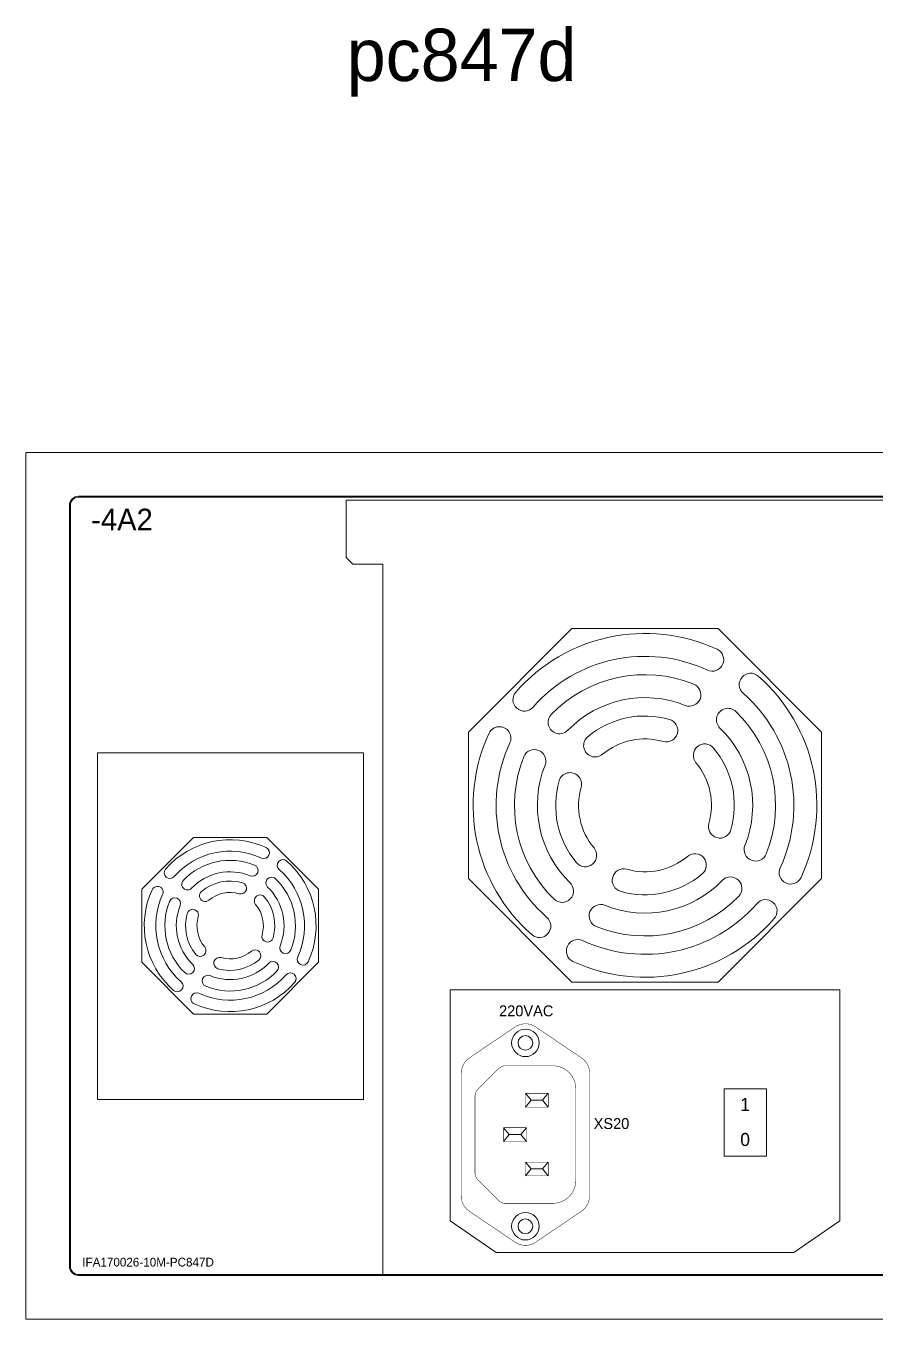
# Model space of a CAD drawing. Extents: x -2364 to 9601, y -871 to 1549.
# Drawn here: x 783.2 to 977.9, y -659.5 to -363.1 of the extents above; entities that cross this region are included whole.
import ezdxf

# ---------------------------------------------------------------- set-up
doc = ezdxf.new("R2010")
doc.units = 0
doc.layers.get('0').update_dxf_attribs({"linetype": 'CONTINUOUS'})
doc.layers.add('NRS', color=1, linetype='CONTINUOUS')

msp = doc.modelspace()

# ---------------------------------------------------------------- linework, layer by layer
at = {"color": 7, "lineweight": 13}
for p, q in [((1242.78082, -470.90658), (795.34936, -470.90658)), ((1242.78082, -471.11664), (795.34936, -471.11664)), ((793.24874, -473.00719), (793.24874, -647.35842)), ((793.24874, -473.00719), (793.24874, -474.1338)), ((793.4588, -473.00719), (793.4588, -647.35842)), ((856.65748, -484.92457), (856.65748, -471.82072)), ((856.65748, -471.82072), (991.04599, -471.82072)), ((858.23551, -486.45993), (856.65748, -484.92457)), ((865.0532, -486.45993), (858.23551, -486.45993)), ((865.0532, -486.45993), (865.0532, -649.24897)), ((884.69147, -524.96233), (908.40854, -501.24525)), ((908.40854, -501.24525), (941.94955, -501.24525)), ((941.94955, -501.24525), (965.66663, -524.96233)), ((884.69147, -558.50334), (884.69147, -524.96233)), ((965.66663, -524.96233), (965.66663, -558.50334)), ((809.84, -560.92056), (821.69854, -549.06202)), ((821.69854, -549.06202), (838.46904, -549.06202)), ((838.46904, -549.06202), (850.32758, -560.92056)), ((908.40854, -582.22041), (884.69147, -558.50334)), ((965.66663, -558.50334), (941.94955, -582.22041)), ((809.84, -577.69106), (809.84, -560.92056)), ((850.32758, -560.92056), (850.32758, -577.69106)), ((821.69854, -589.5496), (809.84, -577.69106)), ((850.32758, -577.69106), (838.46904, -589.5496)), ((941.94955, -582.22041), (908.40854, -582.22041)), ((880.54093, -636.90208), (880.54093, -584.0118)), ((969.81716, -584.0118), (880.54093, -584.0118)), ((969.81716, -636.90208), (969.81716, -584.0118)), ((838.46904, -589.5496), (821.69854, -589.5496)), ((897.76055, -607.71632), (899.05727, -609.29178)), ((899.05727, -609.29178), (897.76055, -610.86725)), ((901.71538, -609.29178), (899.05727, -609.29178)), ((903.0121, -607.71632), (901.71538, -609.29178)), ((901.71538, -609.29178), (903.0121, -610.86725)), ((892.77159, -615.59364), (894.0683, -617.1691)), ((898.02313, -615.59364), (896.72642, -617.1691)), ((894.0683, -617.1691), (892.77159, -618.74456)), ((896.72642, -617.1691), (894.0683, -617.1691)), ((896.72642, -617.1691), (898.02313, -618.74456)), ((897.76055, -623.47095), (899.05727, -625.04641)), ((899.05727, -625.04641), (897.76055, -626.62188)), ((901.71538, -625.04641), (899.05727, -625.04641)), ((903.0121, -623.47095), (901.71538, -625.04641)), ((901.71538, -625.04641), (903.0121, -626.62188)), ((880.54093, -636.90208), (891.04402, -644.20749)), ((969.81716, -636.90208), (959.31407, -644.20749)), ((891.04402, -644.20749), (959.31407, -644.20749)), ((795.34936, -649.24897), (1242.78082, -649.24897)), ((795.34936, -649.45904), (1242.78082, -649.45904))]:
    msp.add_line(p, q, dxfattribs=at)
for points in [[(783.24874, -460.90658), (1254.88143, -460.90658), (1254.88143, -659.45904), (783.24874, -659.45904)], [(799.69799, -529.66669), (860.68486, -529.66669), (860.68486, -609.1425), (799.69799, -609.1425)], [(943.31553, -606.70467), (953.03916, -606.70467), (953.03916, -622.11893), (943.31553, -622.11893)]]:
    msp.add_lwpolyline(points, close=True, dxfattribs=at)
at = {"color": 7, "lineweight": 13, "const_width": 0.10503}
for points in [[(912.46487, -603.08495), (912.46487, -631.25325, -0.248970266), (910.61763, -634.73306), (900.11454, -641.83809, -0.306467457), (895.40656, -641.83809), (884.90348, -634.73306, -0.248970266), (883.05623, -631.25325), (883.05623, -603.08495, -0.248970266), (884.90348, -599.60514), (895.40656, -592.50011, -0.306467457), (900.11454, -592.50011), (910.61763, -599.60514, -0.248970266)], [(909.31395, -606.66601), (909.31395, -627.67218, -0.414213562), (904.06241, -632.92373), (893.12427, -632.92373, -0.198912367), (891.63891, -632.30847), (886.82242, -627.49198, -0.198912367), (886.20716, -626.00662), (886.20716, -608.33158, -0.198912367), (886.82242, -606.84622), (891.63891, -602.02973, -0.198912367), (893.12427, -601.41447), (904.06241, -601.41447, -0.414213562)]]:
    msp.add_lwpolyline(points, format="xyb", close=True, dxfattribs=at)
for points in [[(903.0121, -607.71632), (903.0121, -610.86725), (897.76055, -610.86725), (897.76055, -607.71632)], [(898.02313, -615.59364), (898.02313, -618.74456), (892.77159, -618.74456), (892.77159, -615.59364)], [(903.0121, -623.47095), (903.0121, -626.62188), (897.76055, -626.62188), (897.76055, -623.47095)]]:
    msp.add_lwpolyline(points, close=True, dxfattribs=at)
at = {"color": 7, "lineweight": 13}
for centre, radius in [((897.76055, -596.16293), 3.15093), ((897.76055, -596.16293), 1.68001), ((897.76055, -638.17527), 3.15093), ((897.76055, -638.17527), 1.68049)]:
    msp.add_circle(centre, radius, dxfattribs=at)
for centre, radius, start, end in [((795.34936, -473.00719), 2.10062, 90, 180), ((795.34936, -473.00719), 1.89056, 90, 180), ((925.17905, -541.73283), 39.38657, 65.2176612, 138.7803414), ((940.58815, -508.35745), 2.62577, 245.2176612, 65.2176612), ((925.17905, -541.73283), 34.13503, 65.2176612, 138.7803414), ((925.17905, -541.73283), 29.93379, 68.107385, 135.8262546), ((949.40051, -514.08003), 2.62577, 48.7844407, 228.7844407), ((925.17905, -541.73283), 39.38657, 335.2217606, 48.7844407), ((935.36134, -516.39415), 2.62577, 248.107385, 68.107385), ((897.52798, -517.50939), 2.62577, 138.7803414, 318.7803414), ((925.17905, -541.73283), 24.68225, 68.107385, 135.8262546), ((925.17905, -541.73283), 34.13503, 335.2217606, 48.7844407), ((905.59291, -522.7036), 2.62577, 135.8262546, 315.8262546), ((925.17905, -541.73283), 20.48102, 74.1165867, 129.8437572), ((944.18486, -522.12397), 2.62577, 45.894717, 225.894717), ((925.17905, -541.73283), 29.93379, 338.1758474, 45.894717), ((891.80256, -526.32611), 2.62577, 335.2217606, 155.2217606), ((930.06568, -524.55929), 2.62577, 254.1165867, 74.1165867), ((925.17905, -541.73283), 24.68225, 338.1758474, 45.894717), ((925.17905, -541.73283), 39.38657, 155.2217606, 228.7844407), ((925.17905, -541.73283), 34.13503, 155.2217606, 228.7844407), ((913.73926, -528.02367), 2.62577, 129.8437572, 309.8437572), ((925.17905, -541.73283), 15.22947, 74.1165867, 129.8437572), ((899.82821, -531.58082), 2.62577, 338.1758474, 158.1758474), ((938.87986, -530.28305), 2.62577, 39.8855153, 219.8855153), ((925.17905, -541.73283), 20.48102, 344.1583447, 39.8855153), ((925.17905, -541.73283), 29.93379, 158.1758474, 225.894717), ((925.17905, -541.73283), 24.68225, 158.1758474, 225.894717), ((925.17905, -541.73283), 15.22947, 344.1583447, 39.8855153), ((925.17905, -541.73283), 20.48102, 164.1583447, 219.8855153), ((908.00195, -536.85871), 2.62577, 344.1583447, 164.1583447), ((925.17905, -541.73283), 15.22947, 164.1583447, 219.8855153), ((942.35615, -546.60695), 2.62577, 164.1583447, 344.1583447), ((830.08379, -569.30581), 19.69329, 65.2176612, 138.7803414), ((950.52988, -551.88484), 2.62577, 158.1758474, 338.1758474), ((830.08379, -569.30581), 17.06751, 65.2176612, 138.7803414), ((837.78834, -552.61812), 1.31289, 245.2176612, 65.2176612), ((911.47823, -553.18261), 2.62577, 219.8855153, 39.8855153), ((925.17905, -541.73283), 15.22947, 254.1165867, 309.8437572), ((936.61884, -555.44199), 2.62577, 309.8437572, 129.8437572), ((816.25826, -557.19409), 1.31289, 138.7803414, 318.7803414), ((830.08379, -569.30581), 14.9669, 68.107385, 135.8262546), ((830.08379, -569.30581), 12.34113, 68.107385, 135.8262546), ((835.17493, -556.63647), 1.31289, 248.107385, 68.107385), ((842.19452, -555.47941), 1.31289, 48.7844407, 228.7844407), ((830.08379, -569.30581), 17.06751, 335.2217606, 48.7844407), ((830.08379, -569.30581), 19.69329, 335.2217606, 48.7844407), ((920.29241, -558.90638), 2.62577, 74.1165867, 254.1165867), ((958.55553, -557.13955), 2.62577, 155.2217606, 335.2217606), ((820.29072, -559.7912), 1.31289, 135.8262546, 315.8262546), ((830.08379, -569.30581), 10.24051, 74.1165867, 129.8437572), ((832.52711, -560.71904), 1.31289, 254.1165867, 74.1165867), ((839.58669, -559.50138), 1.31289, 45.894717, 225.894717), ((830.08379, -569.30581), 14.9669, 338.1758474, 45.894717), ((906.17323, -561.34169), 2.62577, 225.894717, 45.894717), ((925.17905, -541.73283), 24.68225, 248.107385, 315.8262546), ((925.17905, -541.73283), 20.48102, 254.1165867, 309.8437572), ((944.76518, -560.76206), 2.62577, 315.8262546, 135.8262546), ((830.08379, -569.30581), 19.69329, 155.2217606, 228.7844407), ((813.39555, -561.60245), 1.31289, 335.2217606, 155.2217606), ((830.08379, -569.30581), 17.06751, 155.2217606, 228.7844407), ((817.40837, -564.2298), 1.31289, 338.1758474, 158.1758474), ((824.36389, -562.45123), 1.31289, 129.8437572, 309.8437572), ((830.08379, -569.30581), 7.61474, 74.1165867, 129.8437572), ((836.9342, -563.58092), 1.31289, 39.8855153, 219.8855153), ((830.08379, -569.30581), 10.24051, 344.1583447, 39.8855153), ((830.08379, -569.30581), 12.34113, 338.1758474, 45.894717), ((925.17905, -541.73283), 29.93379, 248.107385, 315.8262546), ((830.08379, -569.30581), 14.9669, 158.1758474, 225.894717), ((830.08379, -569.30581), 12.34113, 158.1758474, 225.894717), ((821.49524, -566.86875), 1.31289, 344.1583447, 164.1583447), ((830.08379, -569.30581), 7.61474, 344.1583447, 39.8855153), ((925.17905, -541.73283), 34.13503, 245.2176612, 318.7803414), ((914.99675, -567.07152), 2.62577, 68.107385, 248.107385), ((952.83011, -565.95627), 2.62577, 318.7803414, 138.7803414), ((830.08379, -569.30581), 10.24051, 164.1583447, 219.8855153), ((830.08379, -569.30581), 7.61474, 164.1583447, 219.8855153), ((900.95758, -569.38563), 2.62577, 228.7844407, 48.7844407), ((925.17905, -541.73283), 39.38657, 245.2176612, 318.7803414), ((838.67234, -571.74287), 1.31289, 164.1583447, 344.1583447), ((823.23338, -575.0307), 1.31289, 219.8855153, 39.8855153), ((835.80368, -576.16039), 1.31289, 309.8437572, 129.8437572), ((842.75921, -574.38181), 1.31289, 158.1758474, 338.1758474), ((909.76994, -575.10821), 2.62577, 65.2176612, 245.2176612), ((827.64047, -577.89258), 1.31289, 74.1165867, 254.1165867), ((830.08379, -569.30581), 10.24051, 254.1165867, 309.8437572), ((830.08379, -569.30581), 7.61474, 254.1165867, 309.8437572), ((839.87685, -578.82042), 1.31289, 315.8262546, 135.8262546), ((846.77203, -577.00917), 1.31289, 155.2217606, 335.2217606), ((820.58088, -579.11024), 1.31289, 225.894717, 45.894717), ((830.08379, -569.30581), 17.06751, 245.2176612, 318.7803414), ((824.99264, -581.97515), 1.31289, 68.107385, 248.107385), ((830.08379, -569.30581), 14.9669, 248.107385, 315.8262546), ((830.08379, -569.30581), 12.34113, 248.107385, 315.8262546), ((843.90932, -581.41753), 1.31289, 318.7803414, 138.7803414), ((817.97306, -583.13221), 1.31289, 228.7844407, 48.7844407), ((830.08379, -569.30581), 19.69329, 245.2176612, 318.7803414), ((822.37923, -585.9935), 1.31289, 65.2176612, 245.2176612), ((795.34936, -647.35842), 2.10062, 180, 270), ((795.34936, -647.35842), 1.89056, 180, 270)]:
    msp.add_arc(centre, radius, start, end, dxfattribs=at)

# ---------------------------------------------------------------- texts
for s, height, p in [('-4A2', 5, (798.22281, -478.75278)), ('1', 3, (947.01473, -611.77237)), ('0', 3, (947.01473, -619.79624)), ('IFA170026-10M-PC847D', 2, (796.18109, -647.40308))]:
    msp.add_text(s, height=height, dxfattribs=at).set_placement(p)
at = {"insert": (856.81176, -363.76139), "char_height": 12, "attachment_point": 1}
msp.add_mtext_dynamic_manual_height_columns('pc847d', width=316.0494085, gutter_width=25, heights=[0], dxfattribs=at)
at = {"layer": 'NRS', "color": 7, "lineweight": 13}
for s, p in [('220VAC', (891.72285, -590.0782)), ('XS20', (913.4062, -615.89412))]:
    msp.add_text(s, height=2.5, dxfattribs=at).set_placement(p)

doc.saveas('drawing.dxf')
